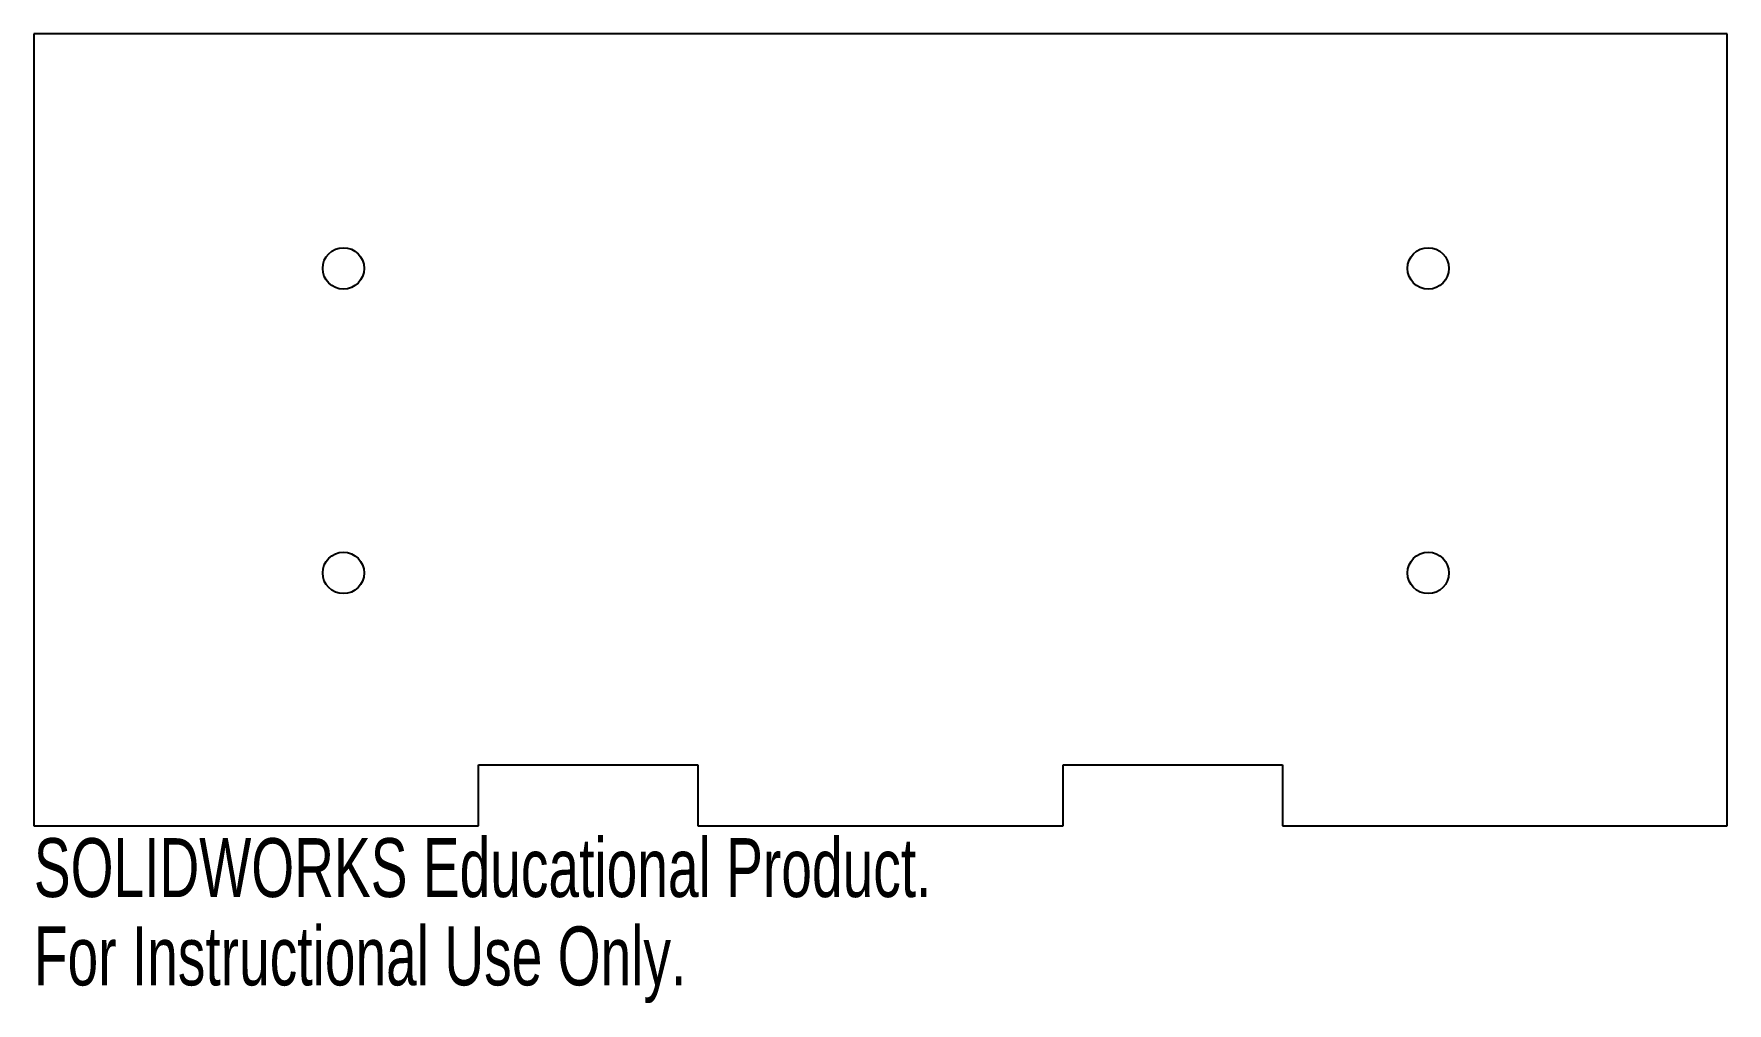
# Model space of a CAD drawing. Header units: millimetres. Extents: x 0 to 139, y -20 to 60.
import ezdxf

# ---------------------------------------------------------------- set-up
doc = ezdxf.new("R2010")
doc.units = ezdxf.units.MM
doc.styles.add('SLDTEXTSTYLE0', font='TXT', dxfattribs={"width": 0.7})

msp = doc.modelspace()

# ---------------------------------------------------------------- linework, layer by layer
at = {"color": 7, "linetype": 'Continuous', "lineweight": 25}
for p, q in [((0, 60), (0, -5)), ((139, 60), (0, 60)), ((139, -5), (139, 60)), ((36.5, -5), (36.5, 0)), ((36.5, 0), (54.5, 0)), ((54.5, 0), (54.5, -5)), ((84.5, -5), (84.5, 0)), ((84.5, 0), (102.5, 0)), ((102.5, 0), (102.5, -5)), ((0, -5), (36.5, -5)), ((54.5, -5), (84.5, -5)), ((102.5, -5), (139, -5))]:
    msp.add_line(p, q, dxfattribs=at)
for centre in [(25.41, 40.75), (114.46, 40.75), (25.41, 15.75), (114.46, 15.75)]:
    msp.add_circle(centre, 1.7, dxfattribs=at)

# ---------------------------------------------------------------- texts
at = {"color": 7, "linetype": 'Continuous', "char_height": 4.8336, "attachment_point": 1, "style": 'SLDTEXTSTYLE0'}
for s, insert in [('SOLIDWORKS Educational Product.', (0, -6.02)), ('For Instructional Use Only.', (0, -13.27))]:
    msp.add_mtext(s, dxfattribs=dict(at, insert=insert))

doc.saveas('drawing.dxf')
